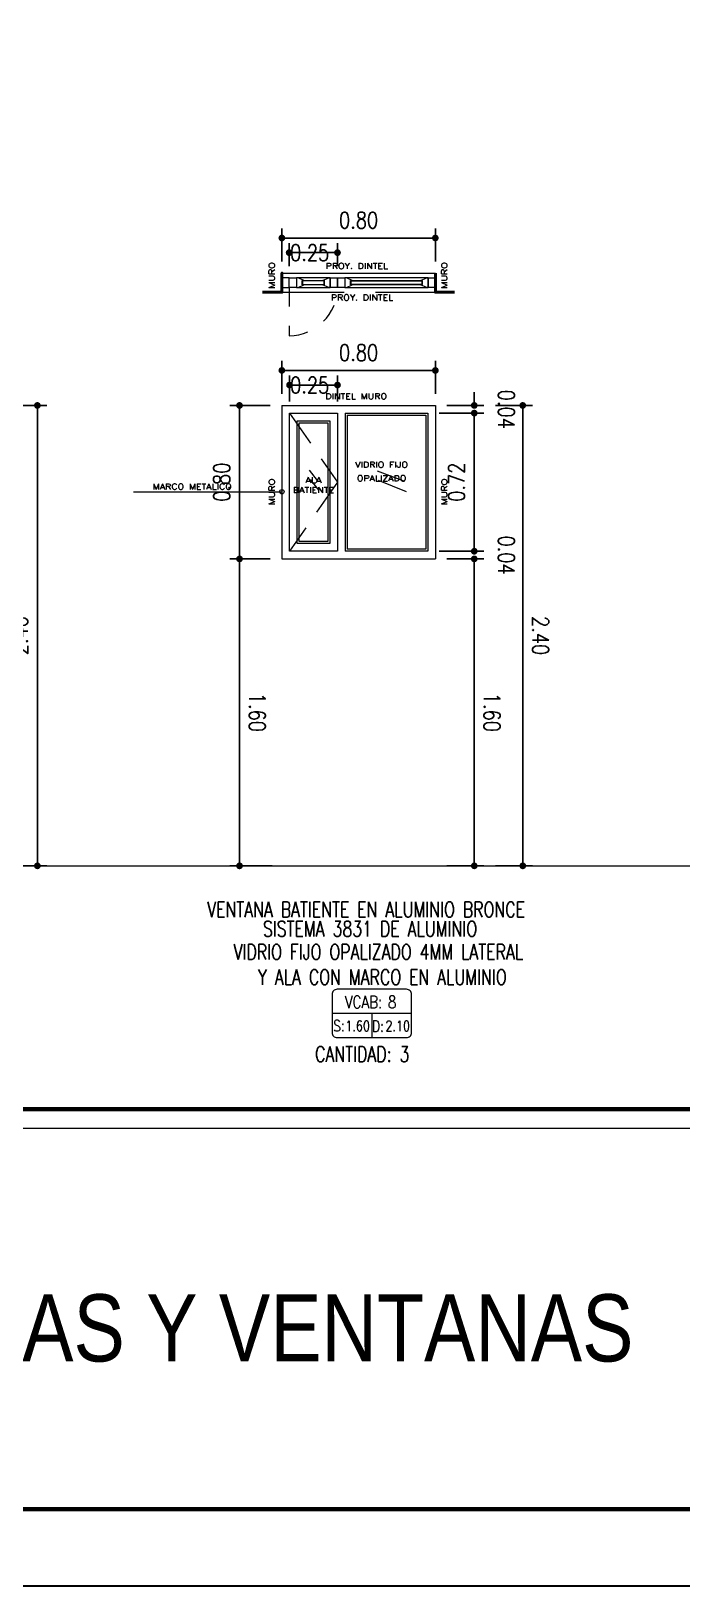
# Model space of a CAD drawing. Header units: metres. Extents: x 2750 to 2938, y 1259 to 1403.
# Drawn here: x 2895.06 to 2898.45, y 1360.92 to 1369.03 of the extents above; entities that cross this region are included whole.
import ezdxf
from ezdxf.enums import TextEntityAlignment as Align

# ---------------------------------------------------------------- set-up
doc = ezdxf.new("R2010")
doc.units = ezdxf.units.M
for name, pattern in [('CONTINUA', [0]), ('DASHED2', [9.525, 6.35, -3.175]), ('LÍNEAS_OCULTAS', [0.375, 0.25, -0.125])]:
    doc.linetypes.add(name, pattern=pattern)
for name, color, linetype, lineweight in [('0.2', 3, 'Continuous', 20), ('03-BLK.VENTANAS', 8, 'Continuous', 0), ('05-TEXTO10', 7, 'Continuous', 5), ('ARQ - Cod Det', 1, 'Continuous', 5), ('ARQ - Muros Planta', 7, 'Continuous', 50), ('ARQ - Pisos', 8, 'Continuous', 5), ('ARQ - Proy Puert', 8, 'DASHED2', 0), ('ARQ - Text Oscuros', 7, 'Continuous', 9), ('ARQ - Ventanas', 2, 'Continuous', 0), ('COTAS', 1, 'Continuous', 0), ('COTAS 75', 2, 'Continuous', 0), ('TITULOS', 131, 'Continuous', 90)]:
    doc.layers.add(name, color=color, linetype=linetype, lineweight=lineweight)
for name, color, linetype in [('2', 2, 'Continuous'), ('3', 3, 'Continuous'), ('A', 3, 'Continuous'), ('HATCH', 250, 'Continuous'), ('R-ROTULO', 7, 'Continuous'), ('SECCION', 6, 'Continuous')]:
    doc.layers.add(name, color=color, linetype=linetype)
doc.layers.add('ARQ - Fondo Secc', color=252, linetype='Continuous', lineweight=9, true_color=0x94948f)
doc.layers.add('ARQ - Proyección', color=250, linetype='LÍNEAS_OCULTAS', lineweight=0, true_color=0x363636)
doc.styles.add('05-TEXTOCOTAS', font='romans.shx', dxfattribs={"width": 0.8, "height": 0.085})
doc.styles.add('STD', font='SIMPLEX', dxfattribs={"width": 1.2})
doc.styles.add('TECNICA', font='TECHNIC_.TTF', dxfattribs={"height": 0.25})
doc.styles.add('TEXT', font='romans.shx', dxfattribs={"width": 0.8})
doc.dimstyles.new('COTAB12-50', dxfattribs={"dimtxt": 0.085, "dimasz": 0.035, "dimexe": 0.05, "dimexo": 0.06, "dimgap": 0.05, "dimtad": 1, "dimzin": 0, "dimdsep": 46, "dimtxsty": '05-TEXTOCOTAS', "dimblk": 'DOT', "dimcen": 0, "dimclrt": 256, "dimaunit": 1, "dimadec": 0, "dimazin": 0, "dimtfac": 1, "dimtofl": 0, "dimtmove": 2, "dimatfit": 3, "dimldrblk": 'DOT', "dimfxl": 1, "dimtolj": 1, "dimtzin": 0, "dimarcsym": 0})

# ---------------------------------------------------------------- blocks, each defined once
blk = doc.blocks.new('_Dot')
at = {"color": 0, "linetype": 'ByBlock', "lineweight": -2}
blk.add_line((-0.5, 0), (-1, 0), dxfattribs=at)
at = {"color": 0, "linetype": 'ByBlock', "const_width": 0.5}
blk.add_lwpolyline([(-0.25, 0, 1), (0.25, 0, 1)], format="xyb", close=True, dxfattribs=at)
blk = doc.blocks.new('*D187')
at = {"layer": 'COTAS', "color": 0, "linetype": 'Continuous', "lineweight": -2, "transparency": 16777216}
for p, q in [((2896.2538, 1366.279), (2896.0933, 1366.279)), ((2896.1433, 1366.244), (2896.1433, 1364.714)), ((2896.3138, 1364.679), (2896.0933, 1364.679))]:
    blk.add_line(p, q, dxfattribs=at)
at = {"layer": 'DEFPOINTS', "color": 0, "linetype": 'Continuous', "transparency": 16777216}
for p in [(2896.3138, 1366.279), (2896.1433, 1364.679), (2896.3738, 1364.679)]:
    blk.add_point(p, dxfattribs=at)
at = {"layer": 'COTAS', "color": 0, "linetype": 'Continuous', "lineweight": -2, "transparency": 16777216, "xscale": 0.035, "yscale": 0.035, "zscale": 0.035}
for p, rotation in [((2896.1433, 1366.279), 90), ((2896.1433, 1364.679), 270)]:
    blk.add_blockref('_Dot', p, dxfattribs=dict(at, rotation=rotation))
at = {"layer": 'COTAS', "linetype": 'Continuous', "transparency": 16777216, "insert": (2896.2358, 1365.479), "char_height": 0.085, "attachment_point": 5, "rotation": 270, "style": '05-TEXTOCOTAS'}
blk.add_mtext('\\A1;1.60', dxfattribs=at)
blk = doc.blocks.new('*D188')
at = {"layer": 'COTAS', "color": 0, "linetype": 'Continuous', "lineweight": -2, "transparency": 16777216}
for p, q in [((2897.3666, 1367.114), (2897.3666, 1367.149)), ((2897.2238, 1367.079), (2897.4166, 1367.079)), ((2897.2238, 1367.039), (2897.4166, 1367.039)), ((2897.3666, 1367.004), (2897.3666, 1366.969))]:
    blk.add_line(p, q, dxfattribs=at)
at = {"layer": 'DEFPOINTS', "color": 0, "linetype": 'Continuous', "transparency": 16777216}
for p in [(2897.1638, 1367.079), (2897.1638, 1367.039), (2897.3666, 1367.039)]:
    blk.add_point(p, dxfattribs=at)
at = {"layer": 'COTAS', "color": 0, "linetype": 'Continuous', "lineweight": -2, "transparency": 16777216, "xscale": 0.035, "yscale": 0.035, "zscale": 0.035}
for p, rotation in [((2897.3666, 1367.079), 270), ((2897.3666, 1367.039), 90)]:
    blk.add_blockref('_Dot', p, dxfattribs=dict(at, rotation=rotation))
at = {"layer": 'COTAS', "linetype": 'Continuous', "transparency": 16777216, "insert": (2897.5341, 1367.059), "char_height": 0.085, "attachment_point": 5, "rotation": 270, "style": '05-TEXTOCOTAS'}
blk.add_mtext('\\A1;0.04', dxfattribs=at)
blk = doc.blocks.new('*D189')
at = {"layer": 'COTAS', "color": 0, "linetype": 'Continuous', "lineweight": -2, "transparency": 16777216}
for p, q in [((2897.4766, 1367.079), (2897.6694, 1367.079)), ((2897.6194, 1367.044), (2897.6194, 1364.714)), ((2897.4766, 1364.679), (2897.6694, 1364.679))]:
    blk.add_line(p, q, dxfattribs=at)
at = {"layer": 'DEFPOINTS', "color": 0, "linetype": 'Continuous', "transparency": 16777216}
for p in [(2897.4166, 1367.079), (2897.4166, 1364.679), (2897.6194, 1364.679)]:
    blk.add_point(p, dxfattribs=at)
at = {"layer": 'COTAS', "color": 0, "linetype": 'Continuous', "lineweight": -2, "transparency": 16777216, "xscale": 0.035, "yscale": 0.035, "zscale": 0.035}
for p, rotation in [((2897.6194, 1367.079), 90), ((2897.6194, 1364.679), 270)]:
    blk.add_blockref('_Dot', p, dxfattribs=dict(at, rotation=rotation))
at = {"layer": 'COTAS', "linetype": 'Continuous', "transparency": 16777216, "insert": (2897.7119, 1365.879), "char_height": 0.085, "attachment_point": 5, "rotation": 270, "style": '05-TEXTOCOTAS'}
blk.add_mtext('\\A1;2.40', dxfattribs=at)
blk = doc.blocks.new('*D190')
at = {"layer": 'COTAS', "color": 0, "linetype": 'Continuous', "lineweight": -2, "transparency": 16777216}
for p, q in [((2897.3666, 1366.354), (2897.3666, 1366.389)), ((2897.2238, 1366.319), (2897.4166, 1366.319)), ((2897.2738, 1366.279), (2897.4166, 1366.279)), ((2897.3666, 1366.244), (2897.3666, 1366.209))]:
    blk.add_line(p, q, dxfattribs=at)
at = {"layer": 'DEFPOINTS', "color": 0, "linetype": 'Continuous', "transparency": 16777216}
for p in [(2897.1638, 1366.319), (2897.2138, 1366.279), (2897.3666, 1366.279)]:
    blk.add_point(p, dxfattribs=at)
at = {"layer": 'COTAS', "color": 0, "linetype": 'Continuous', "lineweight": -2, "transparency": 16777216, "xscale": 0.035, "yscale": 0.035, "zscale": 0.035}
for p, rotation in [((2897.3666, 1366.319), 270), ((2897.3666, 1366.279), 90)]:
    blk.add_blockref('_Dot', p, dxfattribs=dict(at, rotation=rotation))
at = {"layer": 'COTAS', "linetype": 'Continuous', "transparency": 16777216, "insert": (2897.5341, 1366.299), "char_height": 0.085, "attachment_point": 5, "rotation": 270, "style": '05-TEXTOCOTAS'}
blk.add_mtext('\\A1;0.04', dxfattribs=at)
blk = doc.blocks.new('*D191')
at = {"layer": 'COTAS', "color": 0, "linetype": 'Continuous', "lineweight": -2, "transparency": 16777216}
for p, q in [((2897.2238, 1366.279), (2897.4166, 1366.279)), ((2897.3666, 1366.244), (2897.3666, 1364.714)), ((2897.2238, 1364.679), (2897.4166, 1364.679))]:
    blk.add_line(p, q, dxfattribs=at)
at = {"layer": 'DEFPOINTS', "color": 0, "linetype": 'Continuous', "transparency": 16777216}
for p in [(2897.1638, 1366.279), (2897.1638, 1364.679), (2897.3666, 1364.679)]:
    blk.add_point(p, dxfattribs=at)
at = {"layer": 'COTAS', "color": 0, "linetype": 'Continuous', "lineweight": -2, "transparency": 16777216, "xscale": 0.035, "yscale": 0.035, "zscale": 0.035}
for p, rotation in [((2897.3666, 1366.279), 90), ((2897.3666, 1364.679), 270)]:
    blk.add_blockref('_Dot', p, dxfattribs=dict(at, rotation=rotation))
at = {"layer": 'COTAS', "linetype": 'Continuous', "transparency": 16777216, "insert": (2897.4591, 1365.479), "char_height": 0.085, "attachment_point": 5, "rotation": 270, "style": '05-TEXTOCOTAS'}
blk.add_mtext('\\A1;1.60', dxfattribs=at)
blk = doc.blocks.new('*D192')
at = {"layer": 'COTAS', "color": 0, "linetype": 'Continuous', "lineweight": -2, "transparency": 16777216}
for p, q in [((2896.4038, 1367.099), (2896.4038, 1367.2353)), ((2896.6538, 1367.099), (2896.6538, 1367.2353)), ((2896.4388, 1367.1853), (2896.6188, 1367.1853))]:
    blk.add_line(p, q, dxfattribs=at)
at = {"layer": 'DEFPOINTS', "color": 0, "linetype": 'Continuous', "transparency": 16777216}
for p in [(2896.6538, 1367.1853), (2896.4038, 1367.039), (2896.6538, 1367.039)]:
    blk.add_point(p, dxfattribs=at)
at = {"layer": 'COTAS', "color": 0, "linetype": 'Continuous', "lineweight": -2, "transparency": 16777216, "xscale": 0.035, "yscale": 0.035, "zscale": 0.035, "rotation": 180}
blk.add_blockref('_Dot', (2896.4038, 1367.1853), dxfattribs=at)
at = {"layer": 'COTAS', "color": 0, "linetype": 'Continuous', "lineweight": -2, "transparency": 16777216, "xscale": 0.035, "yscale": 0.035, "zscale": 0.035}
blk.add_blockref('_Dot', (2896.6538, 1367.1853), dxfattribs=at)
at = {"layer": 'COTAS', "linetype": 'Continuous', "transparency": 16777216, "insert": (2896.5088, 1367.1853), "char_height": 0.085, "attachment_point": 5, "style": '05-TEXTOCOTAS'}
blk.add_mtext('\\A1;0.25', dxfattribs=at)
blk = doc.blocks.new('*D193')
at = {"layer": 'COTAS', "color": 0, "linetype": 'Continuous', "lineweight": -2, "transparency": 16777216}
for p, q in [((2896.3638, 1367.139), (2896.3638, 1367.3116)), ((2897.1638, 1367.139), (2897.1638, 1367.3116)), ((2896.3988, 1367.2616), (2897.1288, 1367.2616))]:
    blk.add_line(p, q, dxfattribs=at)
at = {"layer": 'DEFPOINTS', "color": 0, "linetype": 'Continuous', "transparency": 16777216}
for p in [(2897.1638, 1367.2616), (2896.3638, 1367.079), (2897.1638, 1367.079)]:
    blk.add_point(p, dxfattribs=at)
at = {"layer": 'COTAS', "color": 0, "linetype": 'Continuous', "lineweight": -2, "transparency": 16777216, "xscale": 0.035, "yscale": 0.035, "zscale": 0.035, "rotation": 180}
blk.add_blockref('_Dot', (2896.3638, 1367.2616), dxfattribs=at)
at = {"layer": 'COTAS', "color": 0, "linetype": 'Continuous', "lineweight": -2, "transparency": 16777216, "xscale": 0.035, "yscale": 0.035, "zscale": 0.035}
blk.add_blockref('_Dot', (2897.1638, 1367.2616), dxfattribs=at)
at = {"layer": 'COTAS', "linetype": 'Continuous', "transparency": 16777216, "insert": (2896.7638, 1367.3541), "char_height": 0.085, "attachment_point": 5, "style": '05-TEXTOCOTAS'}
blk.add_mtext('\\A1;0.80', dxfattribs=at)
blk = doc.blocks.new('*D194')
at = {"layer": 'COTAS', "color": 0, "linetype": 'Continuous', "lineweight": -2, "transparency": 16777216}
for p, q in [((2896.4019, 1367.8042), (2896.4019, 1367.9255)), ((2896.4369, 1367.8755), (2896.6188, 1367.8755)), ((2896.6538, 1367.8042), (2896.6538, 1367.9255))]:
    blk.add_line(p, q, dxfattribs=at)
at = {"layer": 'DEFPOINTS', "color": 0, "linetype": 'Continuous', "transparency": 16777216}
for p in [(2896.6538, 1367.8755), (2896.4019, 1367.7442), (2896.6538, 1367.7442)]:
    blk.add_point(p, dxfattribs=at)
at = {"layer": 'COTAS', "color": 0, "linetype": 'Continuous', "lineweight": -2, "transparency": 16777216, "xscale": 0.035, "yscale": 0.035, "zscale": 0.035, "rotation": 180}
blk.add_blockref('_Dot', (2896.4019, 1367.8755), dxfattribs=at)
at = {"layer": 'COTAS', "color": 0, "linetype": 'Continuous', "lineweight": -2, "transparency": 16777216, "xscale": 0.035, "yscale": 0.035, "zscale": 0.035}
blk.add_blockref('_Dot', (2896.6538, 1367.8755), dxfattribs=at)
at = {"layer": 'COTAS', "linetype": 'Continuous', "transparency": 16777216, "insert": (2896.5088, 1367.8755), "char_height": 0.085, "attachment_point": 5, "style": '05-TEXTOCOTAS'}
blk.add_mtext('\\A1;0.25', dxfattribs=at)
blk = doc.blocks.new('*D195')
at = {"layer": 'COTAS', "color": 0, "linetype": 'Continuous', "lineweight": -2, "transparency": 16777216}
for p, q in [((2896.3638, 1367.8292), (2896.3638, 1368.0018)), ((2896.3988, 1367.9518), (2897.1288, 1367.9518)), ((2897.1638, 1367.8292), (2897.1638, 1368.0018))]:
    blk.add_line(p, q, dxfattribs=at)
at = {"layer": 'DEFPOINTS', "color": 0, "linetype": 'Continuous', "transparency": 16777216}
for p in [(2897.1638, 1367.9518), (2896.3638, 1367.7692), (2897.1638, 1367.7692)]:
    blk.add_point(p, dxfattribs=at)
at = {"layer": 'COTAS', "color": 0, "linetype": 'Continuous', "lineweight": -2, "transparency": 16777216, "xscale": 0.035, "yscale": 0.035, "zscale": 0.035, "rotation": 180}
blk.add_blockref('_Dot', (2896.3638, 1367.9518), dxfattribs=at)
at = {"layer": 'COTAS', "color": 0, "linetype": 'Continuous', "lineweight": -2, "transparency": 16777216, "xscale": 0.035, "yscale": 0.035, "zscale": 0.035}
blk.add_blockref('_Dot', (2897.1638, 1367.9518), dxfattribs=at)
at = {"layer": 'COTAS', "linetype": 'Continuous', "transparency": 16777216, "insert": (2896.7638, 1368.0443), "char_height": 0.085, "attachment_point": 5, "style": '05-TEXTOCOTAS'}
blk.add_mtext('\\A1;0.80', dxfattribs=at)
blk = doc.blocks.new('*D216')
at = {"layer": 'COTAS', "color": 0, "lineweight": -2, "transparency": 16777216}
for p, q in [((2896.3038, 1367.079), (2896.0933, 1367.079)), ((2896.1433, 1366.314), (2896.1433, 1367.044)), ((2896.3038, 1366.279), (2896.0933, 1366.279))]:
    blk.add_line(p, q, dxfattribs=at)
at = {"layer": 'DEFPOINTS', "color": 0, "transparency": 16777216}
for p in [(2896.1433, 1367.079), (2896.3638, 1367.079), (2896.3638, 1366.279)]:
    blk.add_point(p, dxfattribs=at)
at = {"layer": 'COTAS', "color": 0, "lineweight": -2, "transparency": 16777216, "xscale": 0.035, "yscale": 0.035, "zscale": 0.035}
for p, rotation in [((2896.1433, 1367.079), 90), ((2896.1433, 1366.279), 270)]:
    blk.add_blockref('_Dot', p, dxfattribs=dict(at, rotation=rotation))
at = {"layer": 'COTAS', "transparency": 16777216, "insert": (2896.0508, 1366.679), "char_height": 0.085, "attachment_point": 5, "rotation": 90, "style": '05-TEXTOCOTAS'}
blk.add_mtext('\\A1;0.80', dxfattribs=at)
blk = doc.blocks.new('*D217')
at = {"layer": 'COTAS', "color": 0, "lineweight": -2, "transparency": 16777216}
for p, q in [((2897.1838, 1367.039), (2897.4166, 1367.039)), ((2897.3666, 1366.354), (2897.3666, 1367.004)), ((2897.1838, 1366.319), (2897.4166, 1366.319))]:
    blk.add_line(p, q, dxfattribs=at)
at = {"layer": 'DEFPOINTS', "color": 0, "transparency": 16777216}
for p in [(2897.1238, 1367.039), (2897.3666, 1367.039), (2897.1238, 1366.319)]:
    blk.add_point(p, dxfattribs=at)
at = {"layer": 'COTAS', "color": 0, "lineweight": -2, "transparency": 16777216, "xscale": 0.035, "yscale": 0.035, "zscale": 0.035}
for p, rotation in [((2897.3666, 1367.039), 90), ((2897.3666, 1366.319), 270)]:
    blk.add_blockref('_Dot', p, dxfattribs=dict(at, rotation=rotation))
at = {"layer": 'COTAS', "transparency": 16777216, "insert": (2897.2741, 1366.679), "char_height": 0.085, "attachment_point": 5, "rotation": 90, "style": '05-TEXTOCOTAS'}
blk.add_mtext('\\A1;0.72', dxfattribs=at)
blk = doc.blocks.new('corrediza76')
at = {"color": 8}
blk.add_lwpolyline([(1.8419, 0.035), (1.955, 0.035), (1.955, 0.015), (1.8419, 0.015)], close=True, dxfattribs=at)
at = {"layer": 'ARQ - Ventanas'}
for points in [[(1.8106, 0), (1.8106, 0.05), (1.7725, 0.05), (1.7725, 0)], [(1.8106, 0.05), (1.9863, 0.05), (1.9863, 0), (1.8106, 0)], [(1.8487, 0.0364), (1.8406, 0.0364), (1.8406, 0.0136), (1.8487, 0.0136), (1.8187, 0), (1.8106, 0), (1.8106, 0.05), (1.8187, 0.05)], [(1.9482, 0.0364), (1.9564, 0.0364), (1.9564, 0.0136), (1.9482, 0.0136), (1.9782, 0), (1.9863, 0), (1.9863, 0.05), (1.9782, 0.05)], [(2.0244, 0), (2.0244, 0.05), (1.9863, 0.05), (1.9863, 0)]]:
    blk.add_lwpolyline(points, close=True, dxfattribs=at)
blk = doc.blocks.new('*D298')
at = {"layer": 'COTAS', "color": 0, "lineweight": -2, "transparency": 16777216}
for p, q in [((2894.5729, 1367.079), (2895.1397, 1367.079)), ((2895.0897, 1364.714), (2895.0897, 1367.044)), ((2894.6329, 1364.679), (2895.1397, 1364.679))]:
    blk.add_line(p, q, dxfattribs=at)
at = {"layer": 'DEFPOINTS', "color": 0, "transparency": 16777216}
for p in [(2894.5129, 1367.079), (2895.0897, 1367.079), (2894.5729, 1364.679)]:
    blk.add_point(p, dxfattribs=at)
at = {"layer": 'COTAS', "color": 0, "lineweight": -2, "transparency": 16777216, "xscale": 0.035, "yscale": 0.035, "zscale": 0.035}
for p, rotation in [((2895.0897, 1367.079), 90), ((2895.0897, 1364.679), 270)]:
    blk.add_blockref('_Dot', p, dxfattribs=dict(at, rotation=rotation))
at = {"layer": 'COTAS', "transparency": 16777216, "insert": (2894.9972, 1365.879), "char_height": 0.085, "attachment_point": 5, "rotation": 90, "style": '05-TEXTOCOTAS'}
blk.add_mtext('\\A1;2.40', dxfattribs=at)

msp = doc.modelspace()

# ---------------------------------------------------------------- linework, layer by layer
at = {"color": 8, "transparency": 33554687}
msp.add_lwpolyline([(2896.7232, 1367.7092), (2897.0944, 1367.7092), (2897.0944, 1367.7292), (2896.7232, 1367.7292)], close=True, dxfattribs=at)
at = {"layer": '0.2', "transparency": 33554687}
msp.add_lwpolyline([(2888.3365, 1360.9252), (2888.3365, 1395.9252), (2938.3365, 1395.9252), (2938.3365, 1360.9252), (2888.3365, 1360.9252)], close=True, dxfattribs=at)
at = {"layer": '03-BLK.VENTANAS', "color": 2, "transparency": 33554687}
msp.add_line((2896.3638, 1366.279), (2897.1638, 1366.279), dxfattribs=at)
at = {"layer": '03-BLK.VENTANAS', "transparency": 33554687}
msp.add_line((2890.9591, 1364.679), (2925.1361, 1364.679), dxfattribs=at)
at = {"layer": '03-BLK.VENTANAS', "color": 2, "transparency": 33554687}
for points in [[(2896.3638, 1367.079), (2897.1638, 1367.079), (2897.1638, 1366.279)], [(2896.3638, 1367.079), (2896.3638, 1366.279)], [(2896.6938, 1367.039), (2897.1238, 1367.039), (2897.1238, 1366.319), (2896.6938, 1366.319)], [(2896.6938, 1367.039), (2896.6938, 1366.319)], [(2896.7038, 1367.029), (2897.1138, 1367.029), (2897.1138, 1366.329), (2896.7038, 1366.329)]]:
    msp.add_lwpolyline(points, dxfattribs=at)
for points in [[(2896.6538, 1366.319), (2896.4038, 1366.319), (2896.4038, 1367.039), (2896.6538, 1367.039)], [(2896.6138, 1366.359), (2896.4438, 1366.359), (2896.4438, 1366.999), (2896.6138, 1366.999)], [(2896.6038, 1366.369), (2896.4538, 1366.369), (2896.4538, 1366.989), (2896.6038, 1366.989)]]:
    msp.add_lwpolyline(points, close=True, dxfattribs=at)
at = {"layer": '03-BLK.VENTANAS', "transparency": 33554687}
for points in [[(2896.5501, 1366.6871), (2896.5074, 1366.7418)], [(2897.0051, 1366.6818), (2896.8624, 1366.7364)], [(2896.5591, 1366.6349), (2896.5132, 1366.6937)], [(2897.0141, 1366.6295), (2896.8682, 1366.6884)], [(2895.5914, 1366.629), (2896.3638, 1366.629)]]:
    msp.add_lwpolyline(points, dxfattribs=at)
at = {"layer": '2', "transparency": 33554687}
msp.add_lwpolyline([(2888.3365, 1360.9252), (2888.3365, 1395.9252), (2938.3365, 1395.9252), (2938.3365, 1360.9252), (2888.3365, 1360.9252)], close=True, dxfattribs=at)
at = {"layer": '3', "transparency": 33554687}
msp.add_lwpolyline([(2888.3365, 1360.9252), (2888.3365, 1395.9252), (2938.3365, 1395.9252), (2938.3365, 1360.9252), (2888.3365, 1360.9252)], close=True, dxfattribs=at)
at = {"layer": 'A', "transparency": 33554687, "const_width": 0.01}
msp.add_lwpolyline([(2888.3365, 1360.9252), (2888.3365, 1395.9252), (2938.3365, 1395.9252), (2938.3365, 1360.9252), (2888.3365, 1360.9252)], close=True, dxfattribs=at)
at = {"layer": 'ARQ - Cod Det', "transparency": 33554687}
for p, q in [((2897.0396, 1363.9094), (2896.6256, 1363.9094)), ((2896.8326, 1363.9094), (2896.8326, 1363.7834))]:
    msp.add_line(p, q, dxfattribs=at)
msp.add_lwpolyline([(2896.6256, 1364.0092), (2896.6256, 1363.8095, 0.414214), (2896.6517, 1363.7834), (2897.0135, 1363.7834, 0.414214), (2897.0396, 1363.8095), (2897.0396, 1364.0092, 0.414214), (2897.0135, 1364.0353), (2896.6517, 1364.0353, 0.414214)], format="xyb", close=True, dxfattribs=at)
at = {"layer": 'ARQ - Fondo Secc', "color": 2, "transparency": 33554687}
msp.add_lwpolyline([(2896.7038, 1367.029), (2896.7038, 1366.329)], dxfattribs=at)
at = {"layer": 'ARQ - Muros Planta', "transparency": 33554687}
for points in [[(2896.3638, 1367.7692), (2896.3638, 1367.7692), (2896.3638, 1367.6692), (2896.2638, 1367.6692)], [(2897.1638, 1367.7692), (2897.1638, 1367.6692), (2897.2638, 1367.6692)]]:
    msp.add_lwpolyline(points, dxfattribs=at)
at = {"layer": 'ARQ - Pisos', "transparency": 33554687}
msp.add_line((2896.3638, 1367.7692), (2897.1638, 1367.7692), dxfattribs=at)
at = {"layer": 'ARQ - Proy Puert', "ltscale": 0.01, "transparency": 33554687}
msp.add_lwpolyline([(2896.4019, 1367.6942), (2896.4019, 1367.4423)], dxfattribs=at)
at = {"layer": 'ARQ - Proy Puert', "color": 253, "ltscale": 0.03, "transparency": 33554687}
msp.add_lwpolyline([(2896.4038, 1367.039), (2896.6538, 1366.679), (2896.4038, 1366.319)], dxfattribs=at)
at = {"layer": 'ARQ - Proy Puert', "ltscale": 0.01, "transparency": 33554687}
msp.add_arc((2896.4019, 1367.6942), 0.2519, 270, 360, dxfattribs=at)
at = {"layer": 'ARQ - Proyección', "color": 252, "ltscale": 1.3, "transparency": 33554687}
msp.add_line((2896.3638, 1367.6692), (2897.1638, 1367.6692), dxfattribs=at)
at = {"layer": 'ARQ - Ventanas', "transparency": 33554687}
for points in [[(2896.3638, 1367.7442), (2896.3638, 1367.6942), (2896.4019, 1367.6942), (2896.4019, 1367.7442)], [(2896.6919, 1367.7442), (2896.6919, 1367.6942), (2896.6538, 1367.6942), (2896.6538, 1367.7442)], [(2896.6919, 1367.6942), (2897.1257, 1367.6942), (2897.1257, 1367.7442), (2896.6919, 1367.7442)], [(2896.73, 1367.7078), (2896.7218, 1367.7078), (2896.7218, 1367.7306), (2896.73, 1367.7306), (2896.7, 1367.7442), (2896.6919, 1367.7442), (2896.6919, 1367.6942), (2896.7, 1367.6942)], [(2897.0876, 1367.7078), (2897.0958, 1367.7078), (2897.0958, 1367.7306), (2897.0876, 1367.7306), (2897.1176, 1367.7442), (2897.1257, 1367.7442), (2897.1257, 1367.6942), (2897.1176, 1367.6942)], [(2897.1638, 1367.7442), (2897.1638, 1367.6942), (2897.1257, 1367.6942), (2897.1257, 1367.7442)]]:
    msp.add_lwpolyline(points, close=True, dxfattribs=at)
at = {"layer": 'COTAS', "linetype": 'Continuous', "transparency": 33554687}
msp.add_circle((2896.3638, 1366.629), 0.0113, dxfattribs=at)
at = {"layer": 'COTAS 75', "transparency": 33554687}
msp.add_lwpolyline([(2890.8591, 1375.5495), (2925.2361, 1375.5495), (2925.2361, 1363.3103), (2890.8591, 1363.3103)], close=True, dxfattribs=at)
at = {"layer": 'HATCH', "color": 6, "transparency": 33554687, "flags": 128}
msp.add_lwpolyline([(2888.3365, 1360.9252), (2888.3365, 1395.9252), (2938.3365, 1395.9252), (2938.3365, 1360.9252), (2888.3365, 1360.9252)], close=True, dxfattribs=at)
msp.add_lwpolyline([(2888.3365, 1360.9252), (2888.3365, 1395.9252), (2938.3365, 1395.9252), (2938.3365, 1360.9252), (2888.3365, 1360.9252)], close=True, dxfattribs=at)
msp.add_lwpolyline([(2888.3365, 1360.9252), (2888.3365, 1395.9252), (2938.3365, 1395.9252), (2938.3365, 1360.9252), (2888.3365, 1360.9252)], close=True, dxfattribs=at)
at = {"layer": 'R-ROTULO', "color": 252, "transparency": 33554687}
msp.add_lwpolyline([(2888.3365, 1360.9252), (2938.3365, 1360.9252), (2938.3365, 1395.9252), (2888.3365, 1395.9252)], close=True, dxfattribs=at)
at = {"layer": 'SECCION', "color": 1, "linetype": 'CONTINUA', "transparency": 33554687}
msp.add_lwpolyline([(2888.3365, 1360.9252), (2888.3365, 1395.9252), (2938.3365, 1395.9252), (2938.3365, 1360.9252), (2888.3365, 1360.9252)], close=True, dxfattribs=at)
msp.add_lwpolyline([(2888.3365, 1360.9252), (2888.3365, 1395.9252), (2938.3365, 1395.9252), (2938.3365, 1360.9252), (2888.3365, 1360.9252)], close=True, dxfattribs=at)
at = {"layer": 'TITULOS', "transparency": 33554687}
msp.add_lwpolyline([(2937.9365, 1361.3252), (2937.9365, 1395.5252), (2888.7365, 1395.5252), (2888.7365, 1361.3252), (2937.9365, 1361.3252)], dxfattribs=at)
msp.add_lwpolyline([(2890.9591, 1375.4495), (2925.1361, 1375.4495), (2925.1361, 1363.4103), (2890.9591, 1363.4103)], close=True, dxfattribs=at)

# ---------------------------------------------------------------- block references
at = {"layer": 'ARQ - Ventanas', "transparency": 33554687, "xscale": -1, "rotation": 180}
msp.add_blockref('corrediza76', (2894.6294, 1367.7442), dxfattribs=at)

# ---------------------------------------------------------------- texts
at = {"layer": '05-TEXTO10', "transparency": 33554687, "style": 'STD', "width": 1.2}
for s, rotation, p in [('MURO', 90, (2896.3264, 1367.7569)), ('MURO', 90, (2897.2255, 1367.7569)), ('PROY. DINTEL', 359.99995, (2896.7818, 1367.6265)), ('MURO', 90, (2896.3264, 1366.6282)), ('MURO', 90, (2897.2255, 1366.6282))]:
    msp.add_text(s, height=0.03, rotation=rotation, dxfattribs=at).set_placement(p, align=Align.CENTER)
at = {"layer": '05-TEXTO10', "transparency": 33554687, "style": 'STD'}
for s, height, width, p in [('PROY. DINTEL', 0.03, 1.2, (2896.7548, 1367.7909)), ('DINTEL MURO', 0.03, 1.2, (2896.7515, 1367.1118)), ('VIDRIO FIJO', 0.03, 1.2, (2896.8838, 1366.7553)), ('OPALIZADO', 0.03, 1.2, (2896.8838, 1366.6846)), ('MARCO METALICO', 0.03, 1.2, (2895.8967, 1366.6409)), ('BATIENTE', 0.03, 1.2, (2896.5288, 1366.623)), ('ALA', 0.03, 1.2, (2896.5288, 1366.6751)), ('VENTANA BATIENTE EN ALUMINIO BRONCE', 0.08, 0.75, (2896.8031, 1364.4113)), (' SISTEMA 3831 DE ALUMINIO', 0.08, 0.75, (2896.8031, 1364.3106)), ('VIDRIO FIJO OPALIZADO 4MM LATERAL ', 0.08, 0.75, (2896.8879, 1364.19)), ('Y ALA CON MARCO EN ALUMINIO', 0.08, 0.75, (2896.8879, 1364.0592)), ('CANTIDAD: 3', 0.08, 0.75, (2896.783, 1363.6578))]:
    msp.add_text(s, height=height, dxfattribs=dict(at, width=width)).set_placement(p, align=Align.CENTER)
at = {"layer": 'ARQ - Cod Det', "transparency": 33554687, "attachment_point": 2, "style": 'TEXT'}
for s, insert, char_height, width in [('VCAB:', (2896.7899, 1364.0015), 0.06476, 0.107914), ('8', (2896.9387, 1364.0015), 0.0648, 0.107914), ('S:', (2896.6615, 1363.8748), 0.05829, 0.097122), ('1.60', (2896.7589, 1363.8712), 0.05347, 0.06178), ('D:', (2896.8646, 1363.8723), 0.05829, 0.090994), ('2.10', (2896.9678, 1363.8713), 0.05347, 0.06178)]:
    msp.add_mtext(s, dxfattribs=dict(at, insert=insert, char_height=char_height, width=width))
at = {"layer": 'ARQ - Text Oscuros', "linetype": 'Continuous', "transparency": 33554687, "insert": (2891.1361, 1362.4454), "char_height": 0.35, "attachment_point": 1, "style": 'TECNICA'}
msp.add_mtext_dynamic_manual_height_columns('CUADRO DE PUERTAS Y VENTANAS\\P{\\H0.71429x;ESC......1:50}', width=13.390947, gutter_width=0.4, heights=[0], dxfattribs=at)

# ---------------------------------------------------------------- dimensions: what is measured, and where the dimension line sits
at = {"layer": 'COTAS', "linetype": 'Continuous', "transparency": 33554687}
for base, p1, p2, picture, middle in [((2897.1638, 1367.9518), (2896.3638, 1367.7692), (2897.1638, 1367.7692), '*D195', (2896.7638, 1368.0443)), ((2897.1638, 1367.2616), (2896.3638, 1367.079), (2897.1638, 1367.079), '*D193', (2896.7638, 1367.3541))]:
    dim = msp.add_linear_dim(base=base, p1=p1, p2=p2, dimstyle='COTAB12-50', dxfattribs=at)
    dim.commit()
    dim.dimension.update_dxf_attribs({"geometry": picture, "text_midpoint": middle})
for base, p1, p2, picture, middle in [((2896.6538, 1367.8755), (2896.4019, 1367.7442), (2896.6538, 1367.7442), '*D194', (2896.5088, 1367.8755)), ((2896.6538, 1367.1853), (2896.4038, 1367.039), (2896.6538, 1367.039), '*D192', (2896.5088, 1367.1853))]:
    dim = msp.add_linear_dim(base=base, p1=p1, p2=p2, dimstyle='COTAB12-50', dxfattribs=at)
    dim.commit()
    dim.dimension.update_dxf_attribs({"geometry": picture, "text_midpoint": middle, "dimtype": 160})
for base, p1, p2, picture, middle in [((2897.3666, 1367.039), (2897.1638, 1367.079), (2897.1638, 1367.039), '*D188', (2897.5341, 1367.059)), ((2897.6194, 1364.679), (2897.4166, 1367.079), (2897.4166, 1364.679), '*D189', (2897.7119, 1365.879)), ((2897.3666, 1366.279), (2897.1638, 1366.319), (2897.2138, 1366.279), '*D190', (2897.5341, 1366.299)), ((2896.1433, 1364.679), (2896.3138, 1366.279), (2896.3738, 1364.679), '*D187', (2896.2358, 1365.479)), ((2897.3666, 1364.679), (2897.1638, 1366.279), (2897.1638, 1364.679), '*D191', (2897.4591, 1365.479))]:
    dim = msp.add_linear_dim(base=base, p1=p1, p2=p2, angle=90, dimstyle='COTAB12-50', dxfattribs=at)
    dim.commit()
    dim.dimension.update_dxf_attribs({"geometry": picture, "text_midpoint": middle})
at = {"layer": 'COTAS', "transparency": 33554687}
for base, p1, p2, picture, middle in [((2895.0897, 1367.079), (2894.5729, 1364.679), (2894.5129, 1367.079), '*D298', (2894.9972, 1365.879)), ((2896.1433, 1367.079), (2896.3638, 1366.279), (2896.3638, 1367.079), '*D216', (2896.0508, 1366.679)), ((2897.3666, 1367.039), (2897.1238, 1366.319), (2897.1238, 1367.039), '*D217', (2897.2741, 1366.679))]:
    dim = msp.add_linear_dim(base=base, p1=p1, p2=p2, angle=90, dimstyle='COTAB12-50', dxfattribs=at)
    dim.commit()
    dim.dimension.update_dxf_attribs({"geometry": picture, "text_midpoint": middle})

doc.saveas('drawing.dxf')
